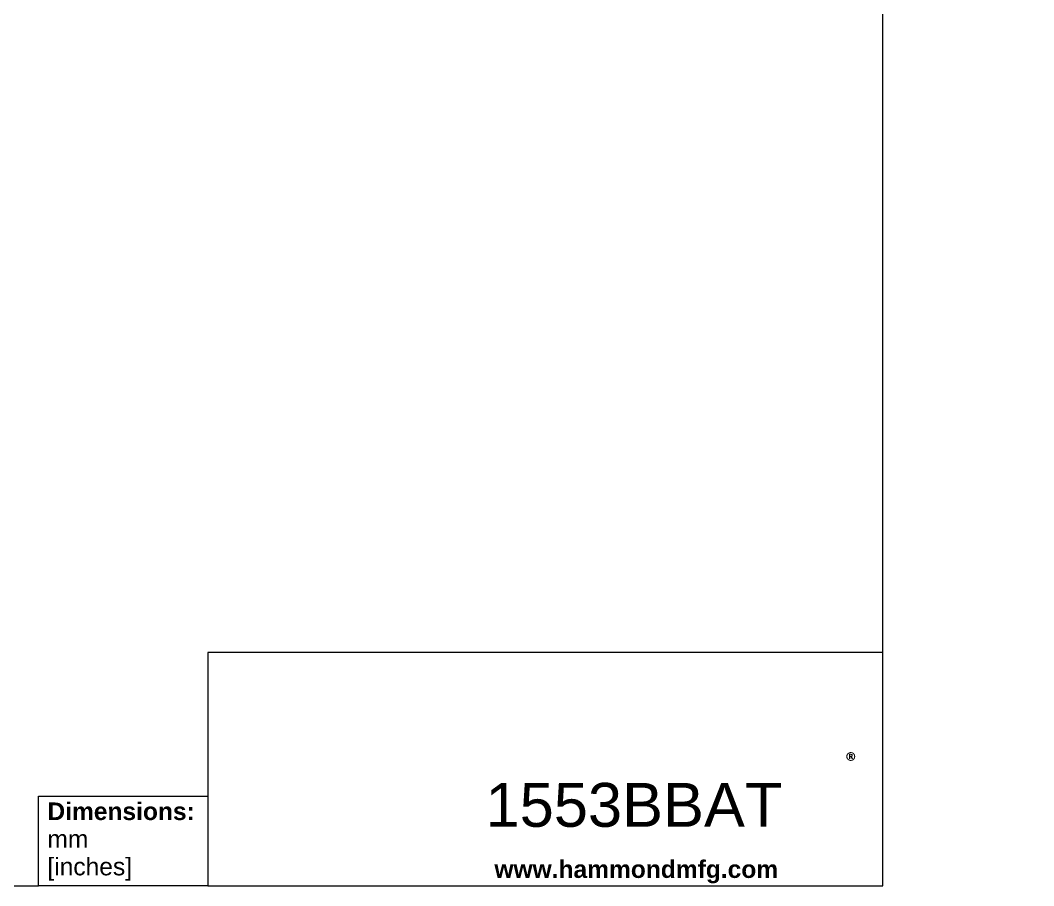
# Model space of a CAD drawing. Header units: millimetres. Extents: x -178 to 574, y 16 to 415.
# Drawn here: x 343.2 to 573.9, y 19.3 to 216.4 of the extents above; entities that cross this region are included whole.
import ezdxf

# ---------------------------------------------------------------- set-up
doc = ezdxf.new("R2010")
doc.units = ezdxf.units.MM
doc.header["$LTSCALE"] = 2
for name, color, linetype, lineweight in [('Dimension (ANSI)', 7, 'Continuous', 9), ('Sketch Geometry (ANSI)', 7, 'Continuous', 9), ('Symbol (ANSI)', 7, 'Continuous', 9)]:
    doc.layers.add(name, color=color, linetype=linetype, lineweight=lineweight)
doc.styles.add('Note Text (ANSI)', font='arial.ttf')
doc.styles.add('Text Style20', font='arial.ttf')
doc.dimstyles.new('Default - mm (ANSI)', dxfattribs={"dimscale": 2, "dimtxt": 2, "dimasz": 2, "dimexe": 3.175, "dimexo": 1, "dimgap": 0.8, "dimtad": 0, "dimtih": 1, "dimtoh": 1, "dimrnd": 1e-08, "dimzin": 4, "dimdsep": 46, "dimtxsty": 'Note Text (ANSI)', "dimblk": 'Filled-1', "dimcen": 0.09, "dimdle": 10, "dimclrd": 256, "dimclre": 256, "dimclrt": 256, "dimadec": 1, "dimazin": 0, "dimtfac": 1.524, "dimtofl": 0, "dimtmove": 0, "dimatfit": 3, "dimfxl": 0, "dimtolj": 1, "dimtzin": 0, "dimlwd": -1, "dimlwe": -1, "dimarcsym": 0})

# ---------------------------------------------------------------- blocks, each defined once
blk = doc.blocks.new('Title Blocks HAMMOND')
at = {"layer": 'Sketch Geometry (ANSI)'}
for p, q in [((270, 36.2), (270, 206.73)), ((270, 36.2), (193.21, 36.2)), ((193.21, 36.2), (193.21, 9.64)), ((270, 9.64), (270, 36.2)), ((173.94, 9.64), (173.94, 19.84)), ((173.94, 19.84), (193.21, 19.84)), ((193.21, 19.84), (193.21, 9.64)), ((9.35, 9.64), (173.94, 9.64)), ((193.21, 9.64), (173.94, 9.64)), ((193.21, 9.64), (270, 9.64))]:
    blk.add_line(p, q, dxfattribs=at)
at = {"layer": 'Symbol (ANSI)', "insert": (265.78, 24.7), "char_height": 2, "attachment_point": 1, "style": 'Note Text (ANSI)'}
blk.add_mtext('\\fCalibri|b1|i0;\\H2.0000;®\\fCalibri|b1|i0;\\H21.7410;\\P', dxfattribs=at)
at = {"layer": 'Symbol (ANSI)', "insert": (174.95, 14.67), "char_height": 2, "width": 30.7233, "attachment_point": 4, "line_spacing_factor": 0.944221, "style": 'Note Text (ANSI)'}
blk.add_mtext('\\fArial|b1|i0;\\H2.0000;Dimensions:\\fArial|b0|i0;\\H2.0000;\\Pmm\\P[inches]', dxfattribs=at)
at = {"layer": 'Symbol (ANSI)', "insert": (225.81, 11.22), "char_height": 2, "width": 32.2927, "attachment_point": 4, "style": 'Note Text (ANSI)'}
blk.add_mtext('\\fArial|b1|i0;\\H2.0000;www.hammondmfg.com', dxfattribs=at)
at = {"layer": 'Symbol (ANSI)', "style": 'Text Style20'}
blk.add_attdef('<TITLE>_001', (224.8, 16.35), '', height=5, dxfattribs=at)
blk = doc.blocks.new('Filled-1')
at = {"color": 0}
for p, q in [((0, 0), (-1, 0.15)), ((-1, 0.15), (-1, -0.15)), ((-1, 0), (0, 0)), ((-1, -0.15), (0, 0))]:
    blk.add_line(p, q, dxfattribs=at)
at = {"color": 0, "flags": 128}
blk.add_lwpolyline([(-1, -0.15), (0, 0), (-1, 0.15), (-1, -0.15)], dxfattribs=at)
at = {"color": 0}
blk.add_solid([(-1, -0.15), (0, 0), (-1, 0.15), (-1, -0.15)], dxfattribs=at)
blk = doc.blocks.new('*D14')
at = {"layer": 'Defpoints', "color": 0, "transparency": 16777216}
for p in [(573.86, 99.23), (218.58, 60.86)]:
    blk.add_point(p, dxfattribs=at)
at = {"layer": 'Dimension (ANSI)', "transparency": 16777216}
blk.add_line((207.18, 59.63), (214.6, 60.43), dxfattribs=at)
at = {"layer": 'Dimension (ANSI)', "transparency": 16777216, "xscale": 4, "yscale": 4, "zscale": 4, "rotation": 6.163630835654524}
blk.add_blockref('Filled-1', (218.58, 60.86), dxfattribs=at)
at = {"layer": 'Dimension (ANSI)', "transparency": 16777216, "insert": (194.38, 65.53), "char_height": 4, "attachment_point": 2, "style": 'Note Text (ANSI)'}
blk.add_mtext('\\A1; R357.34\\P[14.07]', dxfattribs=at)

msp = doc.modelspace()

# ---------------------------------------------------------------- block references
at = {"xscale": 2, "yscale": 2, "zscale": 2}
msp.add_blockref('Title Blocks HAMMOND', (-0.4977, 0.025), dxfattribs=at).add_auto_attribs({'<TITLE>_001': '1553BBAT'})

# ---------------------------------------------------------------- dimensions: what is measured, and where the dimension line sits
at = {"layer": 'Dimension (ANSI)'}
dim = msp.add_radius_dim(center=(573.8552, 99.2269), mpoint=(218.5759, 60.8594), text=' <>\\X[14.07]', dimstyle='Default - mm (ANSI)', override={"dimgap": 0.8, "dimdec": 2, "dimpost": '\\X', "dimcen": 0, "dimtol": 0, "dimlim": 0, "dimtp": 0, "dimtm": 0, "dimtdec": 2, "dimtvp": -0.25}, dxfattribs=at)
dim.commit()
dim.dimension.update_dxf_attribs({"geometry": '*D14', "text_midpoint": (207.181, 59.6288), "dimtype": 164})

doc.saveas('drawing.dxf')
